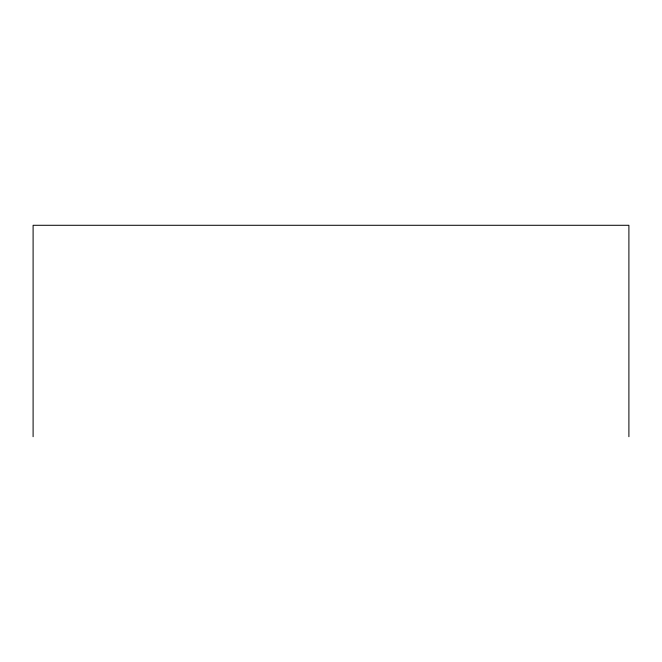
<?xml version="1.0" encoding="UTF-8"?>
<svg xmlns="http://www.w3.org/2000/svg" width="662" height="662" viewBox="0 0 662 662"><rect width="100%" height="100%" fill="white"/><g stroke="black" fill="none" stroke-linecap="round" stroke-linejoin="round"><path stroke-width="0.99" d="M628.9 436.713L628.9 225.287L33.1 225.287L33.1 436.713"/></g></svg>
